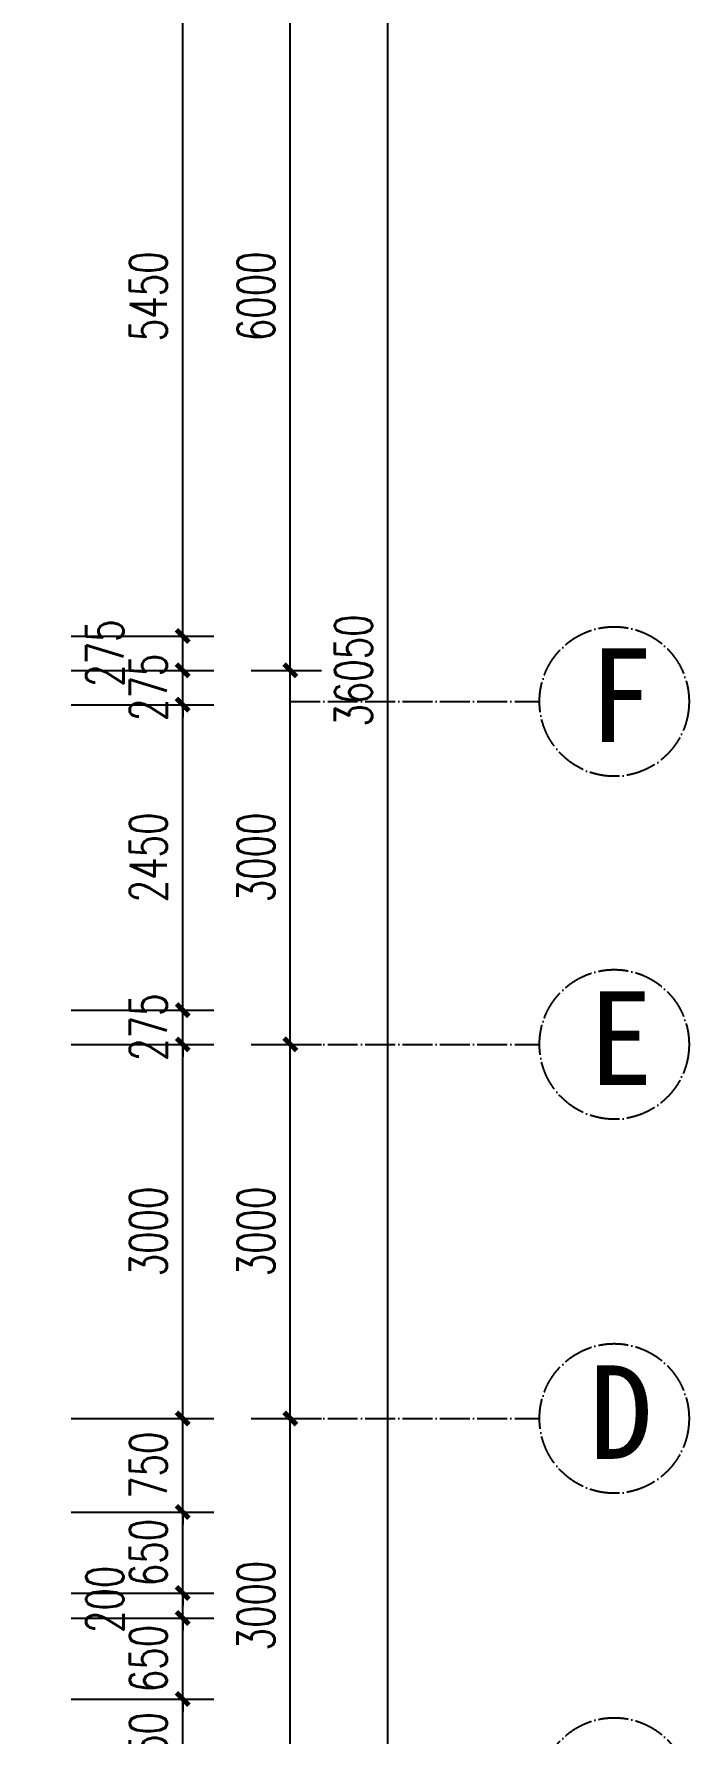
# Model space of a CAD drawing. Header units: millimetres. Extents: x -150677 to 588340, y -254013 to 149700.
# Drawn here: x 108001 to 113259, y 21199 to 34833 of the extents above; entities that cross this region are included whole.
import ezdxf

# ---------------------------------------------------------------- set-up
doc = ezdxf.new("R2010")
doc.units = ezdxf.units.MM
doc.header["$LTSCALE"] = 10
doc.header["$MEASUREMENT"] = 0
doc.linetypes.add('ACAD_ISO04W100', pattern=[30, 24, -3, 0, -3])
for name, color, linetype in [('1-Aa轴线', 240, 'ACAD_ISO04W100'), ('1-Ab轴号', 3, 'Continuous'), ('PUB_DIM', 3, 'Continuous')]:
    doc.layers.add(name, color=color, linetype=linetype)
doc.styles.add('_TCH_DIM_T3', font='SIMPLEX', dxfattribs={"width": 0.705882, "bigfont": 'GBCBIG'})
doc.styles.get("Standard").update_dxf_attribs({"font": ''})
doc.styles.get('Standard').set_extended_font_data('SimSun')
doc.dimstyles.new('_TCH_ARCH&&100', dxfattribs={"dimtxt": 297.5, "dimasz": 100, "dimexe": 250, "dimexo": 300, "dimgap": 126.25, "dimtad": 1, "dimdec": 0, "dimzin": 0, "dimdsep": 46, "dimtxsty": '_TCH_DIM_T3', "dimblk": 'ARCHTICK', "dimcen": 0.09, "dimclrt": 7, "dimazin": 2, "dimtfac": 1, "dimtdec": 0, "dimtix": 1, "dimtmove": 2, "dimatfit": 3, "dimfxl": 1, "dimtolj": 1, "dimtzin": 0, "dimarcsym": 0})

# ---------------------------------------------------------------- blocks, each defined once
blk = doc.blocks.new('_ArchTick')
at = {"color": 0, "linetype": 'ByBlock', "const_width": 0.4}
blk.add_lwpolyline([(-0.5, -0.5), (0.5, 0.5)], dxfattribs=at)
blk = doc.blocks.new('*D800')
at = {"layer": 'Defpoints', "color": 0, "transparency": 16777216}
for p in [(108001, 21479), (109195, 21479), (108001, 20729)]:
    blk.add_point(p, dxfattribs=at)
at = {"layer": 'PUB_DIM', "color": 0, "lineweight": -2, "transparency": 16777216}
for p, q in [((109195, 21479), (109195, 21579)), ((108301, 21479), (109445, 21479)), ((109195, 20729), (109195, 21479)), ((108301, 20729), (109445, 20729)), ((109195, 20729), (109195, 20629))]:
    blk.add_line(p, q, dxfattribs=at)
at = {"layer": 'PUB_DIM', "color": 0, "lineweight": -2, "transparency": 16777216, "xscale": 100, "yscale": 100, "zscale": 100}
for p, rotation in [((109195, 21479), 270), ((109195, 20729), 90)]:
    blk.add_blockref('_ArchTick', p, dxfattribs=dict(at, rotation=rotation))
at = {"layer": 'PUB_DIM', "color": 7, "transparency": 16777216, "insert": (108920, 21104), "char_height": 297.5, "attachment_point": 5, "rotation": 90, "style": '_TCH_DIM_T3'}
blk.add_mtext('\\A1;750', dxfattribs=at)
blk = doc.blocks.new('*D801')
at = {"layer": 'Defpoints', "color": 0, "transparency": 16777216}
for p in [(108001, 22129), (109195, 22129), (108001, 21479)]:
    blk.add_point(p, dxfattribs=at)
at = {"layer": 'PUB_DIM', "color": 0, "lineweight": -2, "transparency": 16777216}
for p, q in [((109195, 22129), (109195, 22229)), ((108301, 22129), (109445, 22129)), ((109195, 21479), (109195, 22129)), ((108301, 21479), (109445, 21479)), ((109195, 21479), (109195, 21379))]:
    blk.add_line(p, q, dxfattribs=at)
at = {"layer": 'PUB_DIM', "color": 0, "lineweight": -2, "transparency": 16777216, "xscale": 100, "yscale": 100, "zscale": 100}
for p, rotation in [((109195, 22129), 270), ((109195, 21479), 90)]:
    blk.add_blockref('_ArchTick', p, dxfattribs=dict(at, rotation=rotation))
at = {"layer": 'PUB_DIM', "color": 7, "transparency": 16777216, "insert": (108920, 21804), "char_height": 297.5, "attachment_point": 5, "rotation": 90, "style": '_TCH_DIM_T3'}
blk.add_mtext('\\A1;650', dxfattribs=at)
blk = doc.blocks.new('*D802')
at = {"layer": 'Defpoints', "color": 0, "transparency": 16777216}
for p in [(108001, 22329), (109195, 22329), (108001, 22129)]:
    blk.add_point(p, dxfattribs=at)
at = {"layer": 'PUB_DIM', "color": 0, "lineweight": -2, "transparency": 16777216}
for p, q in [((109195, 22329), (109195, 22429)), ((108301, 22329), (109445, 22329)), ((109195, 22129), (109195, 22329)), ((108301, 22129), (109445, 22129)), ((109195, 22129), (109195, 22029))]:
    blk.add_line(p, q, dxfattribs=at)
at = {"layer": 'PUB_DIM', "color": 0, "lineweight": -2, "transparency": 16777216, "xscale": 100, "yscale": 100, "zscale": 100}
for p, rotation in [((109195, 22329), 270), ((109195, 22129), 90)]:
    blk.add_blockref('_ArchTick', p, dxfattribs=dict(at, rotation=rotation))
at = {"layer": 'PUB_DIM', "color": 7, "transparency": 16777216, "insert": (108570, 22279), "char_height": 297.5, "attachment_point": 5, "rotation": 90, "style": '_TCH_DIM_T3'}
blk.add_mtext('\\A1;200', dxfattribs=at)
blk = doc.blocks.new('*D803')
at = {"layer": 'Defpoints', "color": 0, "transparency": 16777216}
for p in [(108001, 22979), (109195, 22979), (108001, 22329)]:
    blk.add_point(p, dxfattribs=at)
at = {"layer": 'PUB_DIM', "color": 0, "lineweight": -2, "transparency": 16777216}
for p, q in [((109195, 22979), (109195, 23079)), ((108301, 22979), (109445, 22979)), ((109195, 22329), (109195, 22979)), ((108301, 22329), (109445, 22329)), ((109195, 22329), (109195, 22229))]:
    blk.add_line(p, q, dxfattribs=at)
at = {"layer": 'PUB_DIM', "color": 0, "lineweight": -2, "transparency": 16777216, "xscale": 100, "yscale": 100, "zscale": 100}
for p, rotation in [((109195, 22979), 270), ((109195, 22329), 90)]:
    blk.add_blockref('_ArchTick', p, dxfattribs=dict(at, rotation=rotation))
at = {"layer": 'PUB_DIM', "color": 7, "transparency": 16777216, "insert": (108920, 22654), "char_height": 297.5, "attachment_point": 5, "rotation": 90, "style": '_TCH_DIM_T3'}
blk.add_mtext('\\A1;650', dxfattribs=at)
blk = doc.blocks.new('*D804')
at = {"layer": 'Defpoints', "color": 0, "transparency": 16777216}
for p in [(108001, 23729), (109195, 23729), (108001, 22979)]:
    blk.add_point(p, dxfattribs=at)
at = {"layer": 'PUB_DIM', "color": 0, "lineweight": -2, "transparency": 16777216}
for p, q in [((108301, 23729), (109445, 23729)), ((109195, 23729), (109195, 23829)), ((109195, 22979), (109195, 23729)), ((108301, 22979), (109445, 22979)), ((109195, 22979), (109195, 22879))]:
    blk.add_line(p, q, dxfattribs=at)
at = {"layer": 'PUB_DIM', "color": 0, "lineweight": -2, "transparency": 16777216, "xscale": 100, "yscale": 100, "zscale": 100}
for p, rotation in [((109195, 23729), 270), ((109195, 22979), 90)]:
    blk.add_blockref('_ArchTick', p, dxfattribs=dict(at, rotation=rotation))
at = {"layer": 'PUB_DIM', "color": 7, "transparency": 16777216, "insert": (108920, 23354), "char_height": 297.5, "attachment_point": 5, "rotation": 90, "style": '_TCH_DIM_T3'}
blk.add_mtext('\\A1;750', dxfattribs=at)
blk = doc.blocks.new('*D805')
at = {"layer": 'Defpoints', "color": 0, "transparency": 16777216}
for p in [(108001, 26729), (109195, 26729), (108001, 23729)]:
    blk.add_point(p, dxfattribs=at)
at = {"layer": 'PUB_DIM', "color": 0, "lineweight": -2, "transparency": 16777216}
for p, q in [((108301, 26729), (109445, 26729)), ((109195, 23729), (109195, 26729)), ((108301, 23729), (109445, 23729))]:
    blk.add_line(p, q, dxfattribs=at)
at = {"layer": 'PUB_DIM', "color": 0, "lineweight": -2, "transparency": 16777216, "xscale": 100, "yscale": 100, "zscale": 100}
for p, rotation in [((109195, 26729), 90), ((109195, 23729), 270)]:
    blk.add_blockref('_ArchTick', p, dxfattribs=dict(at, rotation=rotation))
at = {"layer": 'PUB_DIM', "color": 7, "transparency": 16777216, "insert": (108920, 25229), "char_height": 297.5, "attachment_point": 5, "rotation": 90, "style": '_TCH_DIM_T3'}
blk.add_mtext('\\A1;3000', dxfattribs=at)
blk = doc.blocks.new('*D806')
at = {"layer": 'Defpoints', "color": 0, "transparency": 16777216}
for p in [(108001, 27004), (109195, 27004), (108001, 26729)]:
    blk.add_point(p, dxfattribs=at)
at = {"layer": 'PUB_DIM', "color": 0, "lineweight": -2, "transparency": 16777216}
for p, q in [((108301, 27004), (109445, 27004)), ((109195, 27004), (109195, 27104)), ((109195, 26729), (109195, 27004)), ((108301, 26729), (109445, 26729)), ((109195, 26729), (109195, 26629))]:
    blk.add_line(p, q, dxfattribs=at)
at = {"layer": 'PUB_DIM', "color": 0, "lineweight": -2, "transparency": 16777216, "xscale": 100, "yscale": 100, "zscale": 100}
for p, rotation in [((109195, 27004), 270), ((109195, 26729), 90)]:
    blk.add_blockref('_ArchTick', p, dxfattribs=dict(at, rotation=rotation))
at = {"layer": 'PUB_DIM', "color": 7, "transparency": 16777216, "insert": (108920, 26867), "char_height": 297.5, "attachment_point": 5, "rotation": 90, "style": '_TCH_DIM_T3'}
blk.add_mtext('\\A1;275', dxfattribs=at)
blk = doc.blocks.new('*D807')
at = {"layer": 'Defpoints', "color": 0, "transparency": 16777216}
for p in [(108001, 29454), (109195, 29454), (108001, 27004)]:
    blk.add_point(p, dxfattribs=at)
at = {"layer": 'PUB_DIM', "color": 0, "lineweight": -2, "transparency": 16777216}
for p, q in [((108301, 29454), (109445, 29454)), ((109195, 27004), (109195, 29454)), ((108301, 27004), (109445, 27004))]:
    blk.add_line(p, q, dxfattribs=at)
at = {"layer": 'PUB_DIM', "color": 0, "lineweight": -2, "transparency": 16777216, "xscale": 100, "yscale": 100, "zscale": 100}
for p, rotation in [((109195, 29454), 90), ((109195, 27004), 270)]:
    blk.add_blockref('_ArchTick', p, dxfattribs=dict(at, rotation=rotation))
at = {"layer": 'PUB_DIM', "color": 7, "transparency": 16777216, "insert": (108920, 28229), "char_height": 297.5, "attachment_point": 5, "rotation": 90, "style": '_TCH_DIM_T3'}
blk.add_mtext('\\A1;2450', dxfattribs=at)
blk = doc.blocks.new('*D808')
at = {"layer": 'Defpoints', "color": 0, "transparency": 16777216}
for p in [(108001, 29729), (109195, 29729), (108001, 29454)]:
    blk.add_point(p, dxfattribs=at)
at = {"layer": 'PUB_DIM', "color": 0, "lineweight": -2, "transparency": 16777216}
for p, q in [((108301, 29729), (109445, 29729)), ((109195, 29729), (109195, 29829)), ((109195, 29454), (109195, 29729)), ((108301, 29454), (109445, 29454)), ((109195, 29454), (109195, 29354))]:
    blk.add_line(p, q, dxfattribs=at)
at = {"layer": 'PUB_DIM', "color": 0, "lineweight": -2, "transparency": 16777216, "xscale": 100, "yscale": 100, "zscale": 100}
for p, rotation in [((109195, 29729), 270), ((109195, 29454), 90)]:
    blk.add_blockref('_ArchTick', p, dxfattribs=dict(at, rotation=rotation))
at = {"layer": 'PUB_DIM', "color": 7, "transparency": 16777216, "insert": (108920, 29592), "char_height": 297.5, "attachment_point": 5, "rotation": 90, "style": '_TCH_DIM_T3'}
blk.add_mtext('\\A1;275', dxfattribs=at)
blk = doc.blocks.new('*D809')
at = {"layer": 'Defpoints', "color": 0, "transparency": 16777216}
for p in [(108001, 30004), (109195, 30004), (108001, 29729)]:
    blk.add_point(p, dxfattribs=at)
at = {"layer": 'PUB_DIM', "color": 0, "lineweight": -2, "transparency": 16777216}
for p, q in [((108301, 30004), (109445, 30004)), ((109195, 29729), (109195, 30004)), ((108301, 29729), (109445, 29729))]:
    blk.add_line(p, q, dxfattribs=at)
at = {"layer": 'PUB_DIM', "color": 0, "lineweight": -2, "transparency": 16777216, "xscale": 100, "yscale": 100, "zscale": 100}
for p, rotation in [((109195, 30004), 90), ((109195, 29729), 270)]:
    blk.add_blockref('_ArchTick', p, dxfattribs=dict(at, rotation=rotation))
at = {"layer": 'PUB_DIM', "color": 7, "transparency": 16777216, "insert": (108570, 29867), "char_height": 297.5, "attachment_point": 5, "rotation": 90, "style": '_TCH_DIM_T3'}
blk.add_mtext('\\A1;275', dxfattribs=at)
blk = doc.blocks.new('*D810')
at = {"layer": 'Defpoints', "color": 0, "transparency": 16777216}
for p in [(108001, 35454), (109195, 35454), (108001, 30004)]:
    blk.add_point(p, dxfattribs=at)
at = {"layer": 'PUB_DIM', "color": 0, "lineweight": -2, "transparency": 16777216}
for p, q in [((108301, 35454), (109445, 35454)), ((109195, 30004), (109195, 35454)), ((108301, 30004), (109445, 30004))]:
    blk.add_line(p, q, dxfattribs=at)
at = {"layer": 'PUB_DIM', "color": 0, "lineweight": -2, "transparency": 16777216, "xscale": 100, "yscale": 100, "zscale": 100}
for p, rotation in [((109195, 35454), 90), ((109195, 30004), 270)]:
    blk.add_blockref('_ArchTick', p, dxfattribs=dict(at, rotation=rotation))
at = {"layer": 'PUB_DIM', "color": 7, "transparency": 16777216, "insert": (108920, 32729), "char_height": 297.5, "attachment_point": 5, "rotation": 90, "style": '_TCH_DIM_T3'}
blk.add_mtext('\\A1;5450', dxfattribs=at)
blk = doc.blocks.new('*D825')
at = {"layer": 'Defpoints', "color": 0, "transparency": 16777216}
for p in [(109445, 23729), (110059, 23729), (109445, 20729)]:
    blk.add_point(p, dxfattribs=at)
at = {"layer": 'PUB_DIM', "color": 0, "lineweight": -2, "transparency": 16777216}
for p, q in [((109745, 23729), (110309, 23729)), ((110059, 20729), (110059, 23729)), ((109745, 20729), (110309, 20729))]:
    blk.add_line(p, q, dxfattribs=at)
at = {"layer": 'PUB_DIM', "color": 0, "lineweight": -2, "transparency": 16777216, "xscale": 100, "yscale": 100, "zscale": 100}
for p, rotation in [((110059, 23729), 90), ((110059, 20729), 270)]:
    blk.add_blockref('_ArchTick', p, dxfattribs=dict(at, rotation=rotation))
at = {"layer": 'PUB_DIM', "color": 7, "transparency": 16777216, "insert": (109784, 22229), "char_height": 297.5, "attachment_point": 5, "rotation": 90, "style": '_TCH_DIM_T3'}
blk.add_mtext('\\A1;3000', dxfattribs=at)
blk = doc.blocks.new('*D826')
at = {"layer": 'Defpoints', "color": 0, "transparency": 16777216}
for p in [(109445, 26729), (110059, 26729), (109445, 23729)]:
    blk.add_point(p, dxfattribs=at)
at = {"layer": 'PUB_DIM', "color": 0, "lineweight": -2, "transparency": 16777216}
for p, q in [((109745, 26729), (110309, 26729)), ((110059, 23729), (110059, 26729)), ((109745, 23729), (110309, 23729))]:
    blk.add_line(p, q, dxfattribs=at)
at = {"layer": 'PUB_DIM', "color": 0, "lineweight": -2, "transparency": 16777216, "xscale": 100, "yscale": 100, "zscale": 100}
for p, rotation in [((110059, 26729), 90), ((110059, 23729), 270)]:
    blk.add_blockref('_ArchTick', p, dxfattribs=dict(at, rotation=rotation))
at = {"layer": 'PUB_DIM', "color": 7, "transparency": 16777216, "insert": (109784, 25229), "char_height": 297.5, "attachment_point": 5, "rotation": 90, "style": '_TCH_DIM_T3'}
blk.add_mtext('\\A1;3000', dxfattribs=at)
blk = doc.blocks.new('*D827')
at = {"layer": 'Defpoints', "color": 0, "transparency": 16777216}
for p in [(109445, 29729), (110059, 29729), (109445, 26729)]:
    blk.add_point(p, dxfattribs=at)
at = {"layer": 'PUB_DIM', "color": 0, "lineweight": -2, "transparency": 16777216}
for p, q in [((109745, 29729), (110309, 29729)), ((110059, 26729), (110059, 29729)), ((109745, 26729), (110309, 26729))]:
    blk.add_line(p, q, dxfattribs=at)
at = {"layer": 'PUB_DIM', "color": 0, "lineweight": -2, "transparency": 16777216, "xscale": 100, "yscale": 100, "zscale": 100}
for p, rotation in [((110059, 29729), 90), ((110059, 26729), 270)]:
    blk.add_blockref('_ArchTick', p, dxfattribs=dict(at, rotation=rotation))
at = {"layer": 'PUB_DIM', "color": 7, "transparency": 16777216, "insert": (109784, 28229), "char_height": 297.5, "attachment_point": 5, "rotation": 90, "style": '_TCH_DIM_T3'}
blk.add_mtext('\\A1;3000', dxfattribs=at)
blk = doc.blocks.new('*D828')
at = {"layer": 'Defpoints', "color": 0, "transparency": 16777216}
for p in [(109445, 35729), (110059, 35729), (109445, 29729)]:
    blk.add_point(p, dxfattribs=at)
at = {"layer": 'PUB_DIM', "color": 0, "lineweight": -2, "transparency": 16777216}
for p, q in [((109745, 35729), (110309, 35729)), ((110059, 29729), (110059, 35729)), ((109745, 29729), (110309, 29729))]:
    blk.add_line(p, q, dxfattribs=at)
at = {"layer": 'PUB_DIM', "color": 0, "lineweight": -2, "transparency": 16777216, "xscale": 100, "yscale": 100, "zscale": 100}
for p, rotation in [((110059, 35729), 90), ((110059, 29729), 270)]:
    blk.add_blockref('_ArchTick', p, dxfattribs=dict(at, rotation=rotation))
at = {"layer": 'PUB_DIM', "color": 7, "transparency": 16777216, "insert": (109784, 32729), "char_height": 297.5, "attachment_point": 5, "rotation": 90, "style": '_TCH_DIM_T3'}
blk.add_mtext('\\A1;6000', dxfattribs=at)
blk = doc.blocks.new('*D869')
at = {"layer": 'Defpoints', "color": 0, "transparency": 16777216}
for p in [(110059, 47729), (110841, 47729), (110059, 11728)]:
    blk.add_point(p, dxfattribs=at)
at = {"layer": 'PUB_DIM', "color": 0, "lineweight": -2, "transparency": 16777216}
for p, q in [((110359, 47729), (111091, 47729)), ((110841, 11728), (110841, 47729)), ((110359, 11728), (111091, 11728))]:
    blk.add_line(p, q, dxfattribs=at)
at = {"layer": 'PUB_DIM', "color": 0, "lineweight": -2, "transparency": 16777216, "xscale": 100, "yscale": 100, "zscale": 100}
for p, rotation in [((110841, 47729), 90), ((110841, 11728), 270)]:
    blk.add_blockref('_ArchTick', p, dxfattribs=dict(at, rotation=rotation))
at = {"layer": 'PUB_DIM', "color": 7, "transparency": 16777216, "insert": (110566, 29728), "char_height": 297.5, "attachment_point": 5, "rotation": 90, "style": '_TCH_DIM_T3'}
blk.add_mtext('\\A1;36050', dxfattribs=at)

msp = doc.modelspace()

# ---------------------------------------------------------------- linework, layer by layer
at = {"layer": '1-Aa轴线'}
for p, q in [((110059.2, 29479.3), (112062.4, 29479.3)), ((110059.2, 26729.3), (112059.2, 26729.3)), ((110059.2, 23729.3), (112059.2, 23729.3))]:
    msp.add_line(p, q, dxfattribs=at)
for centre in [(112659.2, 29479.3), (112659.2, 26729.3), (112659.2, 23729.3), (112659.2, 20729.3)]:
    msp.add_circle(centre, 600, dxfattribs=at)

# ---------------------------------------------------------------- texts
at = {"layer": '1-Ab轴号', "char_height": 750, "width": 36.316, "attachment_point": 1}
for s, insert in [('{\\fSimSun|b0|i0|c134|p2;F}', (112457.8, 29905.1)), ('{\\fSimSun|b0|i0|c134|p2;E}', (112457.8, 27155.1)), ('{\\fSimSun|b0|i0|c134|p2;D}', (112457.8, 24155.1))]:
    msp.add_mtext(s, dxfattribs=dict(at, insert=insert))

# ---------------------------------------------------------------- dimensions: what is measured, and where the dimension line sits
at = {"layer": 'PUB_DIM'}
for p1, p2, distance, text, picture, middle in [((110059.2, 11727.5), (110059.2, 47729.3), -782.2, '36050', '*D869', (110566.4, 29728.4)), ((108001.4, 23729.3), (108001.4, 26729.3), -1193.9, '3000', '*D805', (108920.3, 25229.3)), ((109445.3, 23729.3), (109445.3, 26729.3), -613.9, '3000', '*D826', (109784.2, 25229.3))]:
    dim = msp.add_aligned_dim(p1=p1, p2=p2, distance=distance, text=text, dimstyle='_TCH_ARCH&&100', dxfattribs=at)
    dim.commit()
    dim.dimension.update_dxf_attribs({"geometry": picture, "text_midpoint": middle})
for p1, p2, distance, picture, middle in [((109445.3, 29729.3), (109445.3, 35729.3), -613.9, '*D828', (109784.2, 32729.3)), ((108001.4, 30004.3), (108001.4, 35454.3), -1193.9, '*D810', (108920.3, 32729.3)), ((108001.4, 29454.3), (108001.4, 29729.3), -1193.9, '*D808', (108920.3, 29591.8)), ((109445.3, 26729.3), (109445.3, 29729.3), -613.9, '*D827', (109784.2, 28229.3)), ((108001.4, 27004.3), (108001.4, 29454.3), -1193.9, '*D807', (108920.3, 28229.3)), ((108001.4, 26729.3), (108001.4, 27004.3), -1193.9, '*D806', (108920.3, 26866.8)), ((108001.4, 22979.3), (108001.4, 23729.3), -1193.9, '*D804', (108920.3, 23354.3)), ((109445.3, 20729.3), (109445.3, 23729.3), -613.9, '*D825', (109784.2, 22229.3)), ((108001.4, 22329.3), (108001.4, 22979.3), -1193.9, '*D803', (108920.3, 22654.3)), ((108001.4, 21479.3), (108001.4, 22129.3), -1193.9, '*D801', (108920.3, 21804.3)), ((108001.4, 20729.3), (108001.4, 21479.3), -1193.9, '*D800', (108920.3, 21104.3))]:
    dim = msp.add_aligned_dim(p1=p1, p2=p2, distance=distance, dimstyle='_TCH_ARCH&&100', dxfattribs=at)
    dim.commit()
    dim.dimension.update_dxf_attribs({"geometry": picture, "text_midpoint": middle})
for base, p1, p2, picture, middle in [((109195.3, 30004.3), (108001.4, 29729.3), (108001.4, 30004.3), '*D809', (108570.3, 29866.8)), ((109195.3, 22329.3), (108001.4, 22129.3), (108001.4, 22329.3), '*D802', (108570.3, 22279.3))]:
    dim = msp.add_linear_dim(base=base, p1=p1, p2=p2, angle=90, dimstyle='_TCH_ARCH&&100', dxfattribs=at)
    dim.commit()
    dim.dimension.update_dxf_attribs({"geometry": picture, "text_midpoint": middle, "dimtype": 129})

doc.saveas('drawing.dxf')
